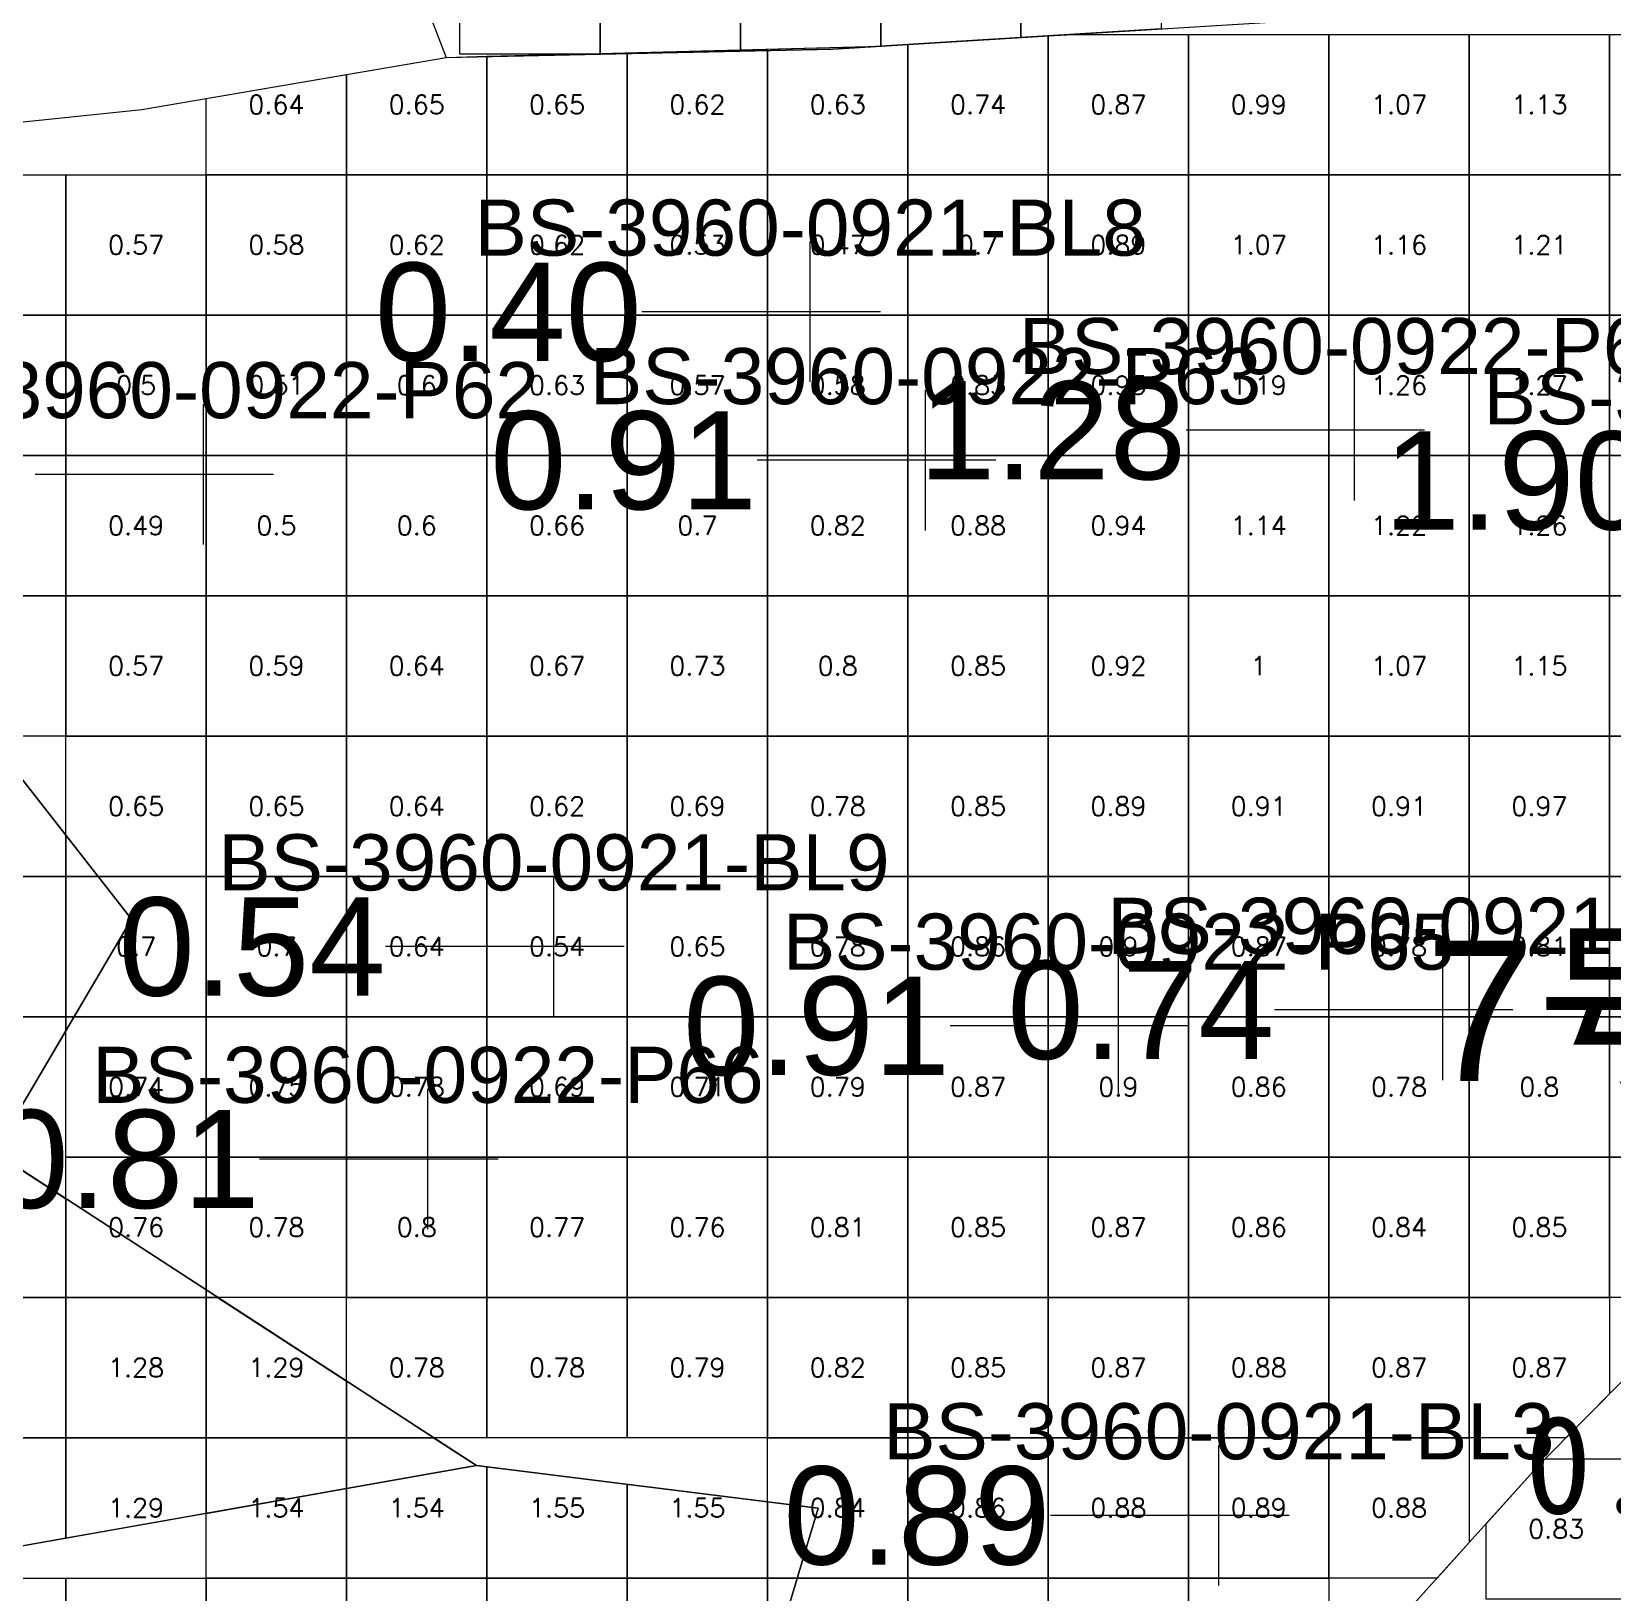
# Model space of a CAD drawing. Header units: inches. Extents: x 469941 to 470089, y 4349675 to 4349818.
# Drawn here: x 469961.48 to 469972.74, y 4349698.55 to 4349709.67 of the extents above; entities that cross this region are included whole.
import ezdxf
from ezdxf.enums import TextEntityAlignment as Align

# ---------------------------------------------------------------- set-up
doc = ezdxf.new("R2010")
doc.units = ezdxf.units.IN
doc.header["$MEASUREMENT"] = 0
for name, color, linetype, lineweight in [('0.500-1.000', 7, 'Continuous', 0), ('1.500-3.000', 7, 'Continuous', 0), ('点', 7, 'Continuous', 0), ('爆区方格网', 7, 'Continuous', 0), ('线条', 7, 'Continuous', 0), ('钻孔', 7, 'Continuous', 0)]:
    doc.layers.add(name, color=color, linetype=linetype, lineweight=lineweight)
doc.styles.add('3dmine_textStyle_1', font='txt.shx', dxfattribs={"height": 1, "bigfont": 'gbcbig.shx'})
doc.styles.add('3dmine_textStyle_2', font='arial.ttf', dxfattribs={"height": 1})
doc.styles.add('3dmine_textStyle_3', font='宋体.ttf', dxfattribs={"height": 1})

msp = doc.modelspace()

# ---------------------------------------------------------------- hatches: boundary and pattern name
at = {"layer": '钻孔', "linetype": 'Continuous', "lineweight": 0, "true_color": 0x808080, "extrusion": (0, 1, 0)}
for points in [[(-469968.024, 3950.02), (-469967.024, 3950.02), (-469967.024, 3962.02), (-469968.024, 3962.02)], [(-469963.7, 3950.249), (-469962.7, 3950.249), (-469962.7, 3961.249), (-469963.7, 3961.249)]]:
    msp.add_hatch(color=8, dxfattribs=at).paths.add_polyline_path(points, flags=0)
at = {"layer": '钻孔', "linetype": 'Continuous', "lineweight": 0, "true_color": 0x0000ff, "extrusion": (0, 1, 0)}
msp.add_hatch(color=5, dxfattribs=at).paths.add_polyline_path([(-469971.902, 3950.037), (-469970.902, 3950.037), (-469970.902, 3961.037), (-469971.902, 3961.037)], flags=0)
at = {"layer": '钻孔', "linetype": 'Continuous', "lineweight": 0, "true_color": 0x00ffff, "extrusion": (0, 1, 0)}
for points in [[(-469968.846, 3949.958), (-469967.846, 3949.958), (-469967.846, 3960.958), (-469968.846, 3960.958)], [(-469966.198, 3949.677), (-469965.198, 3949.677), (-469965.198, 3961.677), (-469966.198, 3961.677)], [(-469972.532, 3949.905), (-469971.532, 3949.905), (-469971.532, 3961.905), (-469972.532, 3961.905)], [(-469970.221, 3950.288), (-469969.221, 3950.288), (-469969.221, 3961.288), (-469970.221, 3961.288)], [(-469965.3, 3950.209), (-469964.3, 3950.209), (-469964.3, 3961.209), (-469965.3, 3961.209)], [(-469970.936, 3949.509), (-469969.936, 3949.509), (-469969.936, 3961.509), (-469970.936, 3961.509)]]:
    msp.add_hatch(color=4, dxfattribs=at).paths.add_polyline_path(points, flags=0)

# ---------------------------------------------------------------- linework, layer by layer
at = {"color": 4, "linetype": 'Continuous', "lineweight": 0, "true_color": 0x00ffff, "elevation": 3955.312}
for points in [[(469973.844, 4349726.926), (469969.471, 4349726.729), (469966.907, 4349726.55), (469962.525, 4349717.705), (469963.42, 4349712.104), (469964.429, 4349709.49), (469967.182, 4349709.548), (469972.847, 4349709.899)], [(469974.727, 4349701.987), (469972.222, 4349699.464), (469968.809, 4349695.681), (469964.839, 4349691.084), (469962.577, 4349688.382), (469963.268, 4349691.175), (469962.631, 4349694.214), (469963.908, 4349695.729), (469966.369, 4349696.77), (469967.08, 4349699.153), (469964.645, 4349699.455), (469961.209, 4349701.689), (469962.187, 4349703.349), (469959.771, 4349706.436), (469957.664, 4349708.641), (469962.262, 4349709.12), (469964.429, 4349709.49), (469967.526, 4349709.569), (469972.847, 4349709.899)]]:
    msp.add_lwpolyline(points, dxfattribs=at)
at = {"color": 5, "linetype": 'Continuous', "lineweight": 0, "true_color": 0x0000ff, "elevation": 3955.312}
msp.add_lwpolyline([(469956.509, 4349687.517), (469951.539, 4349687.55), (469950.221, 4349688.994), (469948.836, 4349690.144), (469947.907, 4349691.463), (469948.098, 4349693.722), (469950.911, 4349700.265), (469954.86, 4349706.218), (469957.664, 4349708.641), (469959.771, 4349706.436), (469962.187, 4349703.349), (469961.209, 4349701.689), (469964.645, 4349699.455), (469959.921, 4349698.62), (469957.479, 4349696.087), (469959.031, 4349690.31), (469962.578, 4349688.383), (469956.509, 4349687.517)], dxfattribs=at)
at = {"layer": '0.500-1.000', "color": 4, "linetype": 'Continuous', "lineweight": 0, "true_color": 0x00ffff}
msp.add_lwpolyline([(469975.369, 4349696.124), (469970.194, 4349695.659), (469969.502, 4349695.67), (469968.809, 4349695.681), (469972.222, 4349699.464), (469974.727, 4349701.987)], dxfattribs=at)
at = {"layer": '1.500-3.000', "color": 1, "linetype": 'Continuous', "lineweight": 0, "true_color": 0xff0000}
msp.add_lwpolyline([(469967.08, 4349699.153), (469966.369, 4349696.77), (469963.908, 4349695.729), (469962.909, 4349694.544), (469962.631, 4349694.214), (469962.677, 4349693.993), (469963.268, 4349691.175), (469962.577, 4349688.383), (469959.031, 4349690.31), (469958.486, 4349692.339), (469957.479, 4349696.087), (469959.921, 4349698.62), (469962.119, 4349699.009), (469964.645, 4349699.455), (469967.08, 4349699.153)], dxfattribs=at)
at = {"layer": '点', "color": 138, "linetype": 'Continuous', "lineweight": 0, "true_color": 0x004c4c}
for points, elevation in [([(469967.024, 4349707.177), (469967.024, 4349708.177)], 3962.02), ([(469967.524, 4349707.677), (469966.524, 4349707.677)], 3962.02), ([(469970.902, 4349706.333), (469970.902, 4349707.333)], 3961.037), ([(469967.846, 4349706.119), (469967.846, 4349707.119)], 3960.958), ([(469962.7, 4349706.019), (469962.7, 4349707.019)], 3961.249), ([(469971.402, 4349706.833), (469970.402, 4349706.833)], 3961.037), ([(469968.346, 4349706.619), (469967.346, 4349706.619)], 3960.958), ([(469963.2, 4349706.519), (469962.2, 4349706.519)], 3961.249), ([(469965.198, 4349702.654), (469965.198, 4349703.654)], 3961.677), ([(469965.698, 4349703.154), (469964.698, 4349703.154)], 3961.677), ([(469971.532, 4349702.202), (469971.532, 4349703.202)], 3961.905), ([(469969.221, 4349702.089), (469969.221, 4349703.089)], 3961.288), ([(469972.032, 4349702.702), (469971.032, 4349702.702)], 3961.905), ([(469969.721, 4349702.589), (469968.721, 4349702.589)], 3961.288), ([(469964.3, 4349701.14), (469964.3, 4349702.14)], 3961.209), ([(469964.8, 4349701.64), (469963.8, 4349701.64)], 3961.209), ([(469969.936, 4349698.6), (469969.936, 4349699.6)], 3961.509), ([(469970.436, 4349699.1), (469969.436, 4349699.1)], 3961.509)]:
    msp.add_lwpolyline(points, dxfattribs=dict(at, elevation=elevation))
at = {"layer": '爆区方格网', "color": 4, "linetype": 'Continuous', "lineweight": 0, "true_color": 0x00ffff}
for points, elevation in [([(469965.526, 4349709.513), (469965.457, 4349709.512), (469964.526, 4349709.512), (469964.526, 4349710.512), (469965.526, 4349710.512), (469965.526, 4349709.513)], 3960.82), ([(469966.526, 4349709.534), (469965.526, 4349709.513), (469965.526, 4349710.512), (469966.526, 4349710.512), (469966.526, 4349709.534)], 3960.82), ([(469967.526, 4349709.569), (469967.182, 4349709.548), (469966.526, 4349709.534), (469966.526, 4349710.512), (469967.526, 4349710.512), (469967.526, 4349709.569)], 3960.82), ([(469968.526, 4349709.631), (469967.526, 4349709.569), (469967.526, 4349710.512), (469968.526, 4349710.512), (469968.526, 4349709.631)], 3960.82), ([(469969.526, 4349709.693), (469968.526, 4349709.631), (469968.526, 4349710.512), (469969.526, 4349710.512), (469969.526, 4349709.693)], 3960.82), ([(469968.72, 4349708.654), (469967.72, 4349708.654), (469967.72, 4349709.581), (469968.72, 4349709.643), (469968.72, 4349708.654)], 3961.209), ([(469969.72, 4349708.654), (469968.72, 4349708.654), (469968.72, 4349709.643), (469968.898, 4349709.654), (469969.72, 4349709.654), (469969.72, 4349708.654)], 3961.209), ([(469970.72, 4349708.654), (469969.72, 4349708.654), (469969.72, 4349709.654), (469970.72, 4349709.654), (469970.72, 4349708.654)], 3961.209), ([(469971.72, 4349708.654), (469970.72, 4349708.654), (469970.72, 4349709.654), (469971.72, 4349709.654), (469971.72, 4349708.654)], 3961.209), ([(469972.72, 4349708.654), (469971.72, 4349708.654), (469971.72, 4349709.654), (469972.72, 4349709.654), (469972.72, 4349708.654)], 3961.209), ([(469973.72, 4349708.654), (469972.72, 4349708.654), (469972.72, 4349709.654), (469973.72, 4349709.654), (469973.72, 4349708.654)], 3961.209), ([(469965.72, 4349708.654), (469964.72, 4349708.654), (469964.72, 4349709.498), (469965.72, 4349709.523), (469965.72, 4349708.654)], 3961.209), ([(469966.72, 4349708.654), (469965.72, 4349708.654), (469965.72, 4349709.523), (469966.72, 4349709.549), (469966.72, 4349708.654)], 3961.209), ([(469967.72, 4349708.654), (469966.72, 4349708.654), (469966.72, 4349709.549), (469967.526, 4349709.569), (469967.72, 4349709.581), (469967.72, 4349708.654)], 3961.209), ([(469964.72, 4349708.654), (469963.72, 4349708.654), (469963.72, 4349709.369), (469964.429, 4349709.49), (469964.72, 4349709.498), (469964.72, 4349708.654)], 3961.209), ([(469963.72, 4349708.654), (469962.72, 4349708.654), (469962.72, 4349709.198), (469963.72, 4349709.369), (469963.72, 4349708.654)], 3961.209), ([(469961.72, 4349707.654), (469960.72, 4349707.654), (469960.72, 4349708.654), (469961.72, 4349708.654), (469961.72, 4349707.654)], 3961.209), ([(469962.72, 4349707.654), (469961.72, 4349707.654), (469961.72, 4349708.654), (469962.72, 4349708.654), (469962.72, 4349707.654)], 3961.209), ([(469963.72, 4349707.654), (469962.72, 4349707.654), (469962.72, 4349708.654), (469963.72, 4349708.654), (469963.72, 4349707.654)], 3961.209), ([(469964.72, 4349707.654), (469963.72, 4349707.654), (469963.72, 4349708.654), (469964.72, 4349708.654), (469964.72, 4349707.654)], 3961.209), ([(469965.72, 4349707.654), (469964.72, 4349707.654), (469964.72, 4349708.654), (469965.72, 4349708.654), (469965.72, 4349707.654)], 3961.209), ([(469966.72, 4349707.654), (469965.72, 4349707.654), (469965.72, 4349708.654), (469966.72, 4349708.654), (469966.72, 4349707.654)], 3961.209), ([(469967.72, 4349707.654), (469966.72, 4349707.654), (469966.72, 4349708.654), (469967.72, 4349708.654), (469967.72, 4349707.654)], 3961.209), ([(469968.72, 4349707.654), (469967.72, 4349707.654), (469967.72, 4349708.654), (469968.72, 4349708.654), (469968.72, 4349707.654)], 3961.209), ([(469969.72, 4349707.654), (469968.72, 4349707.654), (469968.72, 4349708.654), (469969.72, 4349708.654), (469969.72, 4349707.654)], 3961.209), ([(469970.72, 4349707.654), (469969.72, 4349707.654), (469969.72, 4349708.654), (469970.72, 4349708.654), (469970.72, 4349707.654)], 3961.209), ([(469971.72, 4349707.654), (469970.72, 4349707.654), (469970.72, 4349708.654), (469971.72, 4349708.654), (469971.72, 4349707.654)], 3961.209), ([(469972.72, 4349707.654), (469971.72, 4349707.654), (469971.72, 4349708.654), (469972.72, 4349708.654), (469972.72, 4349707.654)], 3961.209), ([(469973.72, 4349707.654), (469972.72, 4349707.654), (469972.72, 4349708.654), (469973.72, 4349708.654), (469973.72, 4349707.654)], 3961.209), ([(469961.72, 4349706.654), (469960.72, 4349706.654), (469960.72, 4349707.654), (469961.72, 4349707.654), (469961.72, 4349706.654)], 3961.209), ([(469962.72, 4349706.654), (469961.72, 4349706.654), (469961.72, 4349707.654), (469962.72, 4349707.654), (469962.72, 4349706.654)], 3961.209), ([(469963.72, 4349706.654), (469962.72, 4349706.654), (469962.72, 4349707.654), (469963.72, 4349707.654), (469963.72, 4349706.654)], 3961.209), ([(469964.72, 4349706.654), (469963.72, 4349706.654), (469963.72, 4349707.654), (469964.72, 4349707.654), (469964.72, 4349706.654)], 3961.209), ([(469965.72, 4349706.654), (469964.72, 4349706.654), (469964.72, 4349707.654), (469965.72, 4349707.654), (469965.72, 4349706.654)], 3961.209), ([(469966.72, 4349706.654), (469965.72, 4349706.654), (469965.72, 4349707.654), (469966.72, 4349707.654), (469966.72, 4349706.654)], 3961.209), ([(469967.72, 4349706.654), (469966.72, 4349706.654), (469966.72, 4349707.654), (469967.72, 4349707.654), (469967.72, 4349706.654)], 3961.209), ([(469968.72, 4349706.654), (469967.72, 4349706.654), (469967.72, 4349707.654), (469968.72, 4349707.654), (469968.72, 4349706.654)], 3961.209), ([(469969.72, 4349706.654), (469968.72, 4349706.654), (469968.72, 4349707.654), (469969.72, 4349707.654), (469969.72, 4349706.654)], 3961.209), ([(469970.72, 4349706.654), (469969.72, 4349706.654), (469969.72, 4349707.654), (469970.72, 4349707.654), (469970.72, 4349706.654)], 3961.209), ([(469971.72, 4349706.654), (469970.72, 4349706.654), (469970.72, 4349707.654), (469971.72, 4349707.654), (469971.72, 4349706.654)], 3961.209), ([(469972.72, 4349706.654), (469971.72, 4349706.654), (469971.72, 4349707.654), (469972.72, 4349707.654), (469972.72, 4349706.654)], 3961.209), ([(469973.72, 4349706.654), (469972.72, 4349706.654), (469972.72, 4349707.654), (469973.72, 4349707.654), (469973.72, 4349706.654)], 3961.209), ([(469961.72, 4349705.654), (469960.72, 4349705.654), (469960.72, 4349706.654), (469961.72, 4349706.654), (469961.72, 4349705.654)], 3961.209), ([(469963.72, 4349705.654), (469962.72, 4349705.654), (469962.72, 4349706.654), (469963.72, 4349706.654), (469963.72, 4349705.654)], 3961.209), ([(469964.72, 4349705.654), (469963.72, 4349705.654), (469963.72, 4349706.654), (469964.72, 4349706.654), (469964.72, 4349705.654)], 3961.209), ([(469965.72, 4349705.654), (469964.72, 4349705.654), (469964.72, 4349706.654), (469965.72, 4349706.654), (469965.72, 4349705.654)], 3961.209), ([(469966.72, 4349705.654), (469965.72, 4349705.654), (469965.72, 4349706.654), (469966.72, 4349706.654), (469966.72, 4349705.654)], 3961.209), ([(469967.72, 4349705.654), (469966.72, 4349705.654), (469966.72, 4349706.654), (469967.72, 4349706.654), (469967.72, 4349705.654)], 3961.209), ([(469968.72, 4349705.654), (469967.72, 4349705.654), (469967.72, 4349706.654), (469968.72, 4349706.654), (469968.72, 4349705.654)], 3961.209), ([(469969.72, 4349705.654), (469968.72, 4349705.654), (469968.72, 4349706.654), (469969.72, 4349706.654), (469969.72, 4349705.654)], 3961.209), ([(469970.72, 4349705.654), (469969.72, 4349705.654), (469969.72, 4349706.654), (469970.72, 4349706.654), (469970.72, 4349705.654)], 3961.209), ([(469971.72, 4349705.654), (469970.72, 4349705.654), (469970.72, 4349706.654), (469971.72, 4349706.654), (469971.72, 4349705.654)], 3961.209), ([(469972.72, 4349705.654), (469971.72, 4349705.654), (469971.72, 4349706.654), (469972.72, 4349706.654), (469972.72, 4349705.654)], 3961.209), ([(469973.72, 4349705.654), (469972.72, 4349705.654), (469972.72, 4349706.654), (469973.72, 4349706.654), (469973.72, 4349705.654)], 3961.209), ([(469961.72, 4349704.654), (469960.72, 4349704.654), (469960.72, 4349705.654), (469961.72, 4349705.654), (469961.72, 4349704.654)], 3961.209), ([(469962.72, 4349704.654), (469961.72, 4349704.654), (469961.72, 4349705.654), (469962.72, 4349705.654), (469962.72, 4349704.654)], 3961.209), ([(469963.72, 4349704.654), (469962.72, 4349704.654), (469962.72, 4349705.654), (469963.72, 4349705.654), (469963.72, 4349704.654)], 3961.209), ([(469964.72, 4349704.654), (469963.72, 4349704.654), (469963.72, 4349705.654), (469964.72, 4349705.654), (469964.72, 4349704.654)], 3961.209), ([(469965.72, 4349704.654), (469964.72, 4349704.654), (469964.72, 4349705.654), (469965.72, 4349705.654), (469965.72, 4349704.654)], 3961.209), ([(469966.72, 4349704.654), (469965.72, 4349704.654), (469965.72, 4349705.654), (469966.72, 4349705.654), (469966.72, 4349704.654)], 3961.209), ([(469967.72, 4349704.654), (469966.72, 4349704.654), (469966.72, 4349705.654), (469967.72, 4349705.654), (469967.72, 4349704.654)], 3961.209), ([(469968.72, 4349704.654), (469967.72, 4349704.654), (469967.72, 4349705.654), (469968.72, 4349705.654), (469968.72, 4349704.654)], 3961.209), ([(469969.72, 4349704.654), (469968.72, 4349704.654), (469968.72, 4349705.654), (469969.72, 4349705.654), (469969.72, 4349704.654)], 3961.209), ([(469970.72, 4349704.654), (469969.72, 4349704.654), (469969.72, 4349705.654), (469970.72, 4349705.654), (469970.72, 4349704.654)], 3961.209), ([(469971.72, 4349704.654), (469970.72, 4349704.654), (469970.72, 4349705.654), (469971.72, 4349705.654), (469971.72, 4349704.654)], 3961.209), ([(469972.72, 4349704.654), (469971.72, 4349704.654), (469971.72, 4349705.654), (469972.72, 4349705.654), (469972.72, 4349704.654)], 3961.209), ([(469973.72, 4349704.654), (469972.72, 4349704.654), (469972.72, 4349705.654), (469973.72, 4349705.654), (469973.72, 4349704.654)], 3961.209), ([(469962.72, 4349703.654), (469961.72, 4349703.654), (469961.72, 4349704.654), (469962.72, 4349704.654), (469962.72, 4349703.654)], 3961.209), ([(469963.72, 4349703.654), (469962.72, 4349703.654), (469962.72, 4349704.654), (469963.72, 4349704.654), (469963.72, 4349703.654)], 3961.209), ([(469964.72, 4349703.654), (469963.72, 4349703.654), (469963.72, 4349704.654), (469964.72, 4349704.654), (469964.72, 4349703.654)], 3961.209), ([(469965.72, 4349703.654), (469964.72, 4349703.654), (469964.72, 4349704.654), (469965.72, 4349704.654), (469965.72, 4349703.654)], 3961.209), ([(469966.72, 4349703.654), (469965.72, 4349703.654), (469965.72, 4349704.654), (469966.72, 4349704.654), (469966.72, 4349703.654)], 3961.209), ([(469967.72, 4349703.654), (469966.72, 4349703.654), (469966.72, 4349704.654), (469967.72, 4349704.654), (469967.72, 4349703.654)], 3961.209), ([(469968.72, 4349703.654), (469967.72, 4349703.654), (469967.72, 4349704.654), (469968.72, 4349704.654), (469968.72, 4349703.654)], 3961.209), ([(469969.72, 4349703.654), (469968.72, 4349703.654), (469968.72, 4349704.654), (469969.72, 4349704.654), (469969.72, 4349703.654)], 3961.209), ([(469970.72, 4349703.654), (469969.72, 4349703.654), (469969.72, 4349704.654), (469970.72, 4349704.654), (469970.72, 4349703.654)], 3961.209), ([(469971.72, 4349703.654), (469970.72, 4349703.654), (469970.72, 4349704.654), (469971.72, 4349704.654), (469971.72, 4349703.654)], 3961.209), ([(469972.72, 4349703.654), (469971.72, 4349703.654), (469971.72, 4349704.654), (469972.72, 4349704.654), (469972.72, 4349703.654)], 3961.209), ([(469973.72, 4349703.654), (469972.72, 4349703.654), (469972.72, 4349704.654), (469973.72, 4349704.654), (469973.72, 4349703.654)], 3961.209), ([(469962.72, 4349702.654), (469961.72, 4349702.654), (469961.72, 4349703.654), (469962.72, 4349703.654), (469962.72, 4349702.654)], 3961.209), ([(469963.72, 4349702.654), (469962.72, 4349702.654), (469962.72, 4349703.654), (469963.72, 4349703.654), (469963.72, 4349702.654)], 3961.209), ([(469964.72, 4349702.654), (469963.72, 4349702.654), (469963.72, 4349703.654), (469964.72, 4349703.654), (469964.72, 4349702.654)], 3961.209), ([(469965.72, 4349702.654), (469964.72, 4349702.654), (469964.72, 4349703.654), (469965.72, 4349703.654), (469965.72, 4349702.654)], 3961.209), ([(469966.72, 4349702.654), (469965.72, 4349702.654), (469965.72, 4349703.654), (469966.72, 4349703.654), (469966.72, 4349702.654)], 3961.209), ([(469967.72, 4349702.654), (469966.72, 4349702.654), (469966.72, 4349703.654), (469967.72, 4349703.654), (469967.72, 4349702.654)], 3961.209), ([(469968.72, 4349702.654), (469967.72, 4349702.654), (469967.72, 4349703.654), (469968.72, 4349703.654), (469968.72, 4349702.654)], 3961.209), ([(469969.72, 4349702.654), (469968.72, 4349702.654), (469968.72, 4349703.654), (469969.72, 4349703.654), (469969.72, 4349702.654)], 3961.209), ([(469970.72, 4349702.654), (469969.72, 4349702.654), (469969.72, 4349703.654), (469970.72, 4349703.654), (469970.72, 4349702.654)], 3961.209), ([(469971.72, 4349702.654), (469970.72, 4349702.654), (469970.72, 4349703.654), (469971.72, 4349703.654), (469971.72, 4349702.654)], 3961.209), ([(469972.72, 4349702.654), (469971.72, 4349702.654), (469971.72, 4349703.654), (469972.72, 4349703.654), (469972.72, 4349702.654)], 3961.209), ([(469973.72, 4349702.654), (469972.72, 4349702.654), (469972.72, 4349703.654), (469973.72, 4349703.654), (469973.72, 4349702.654)], 3961.209), ([(469962.72, 4349701.654), (469961.72, 4349701.654), (469961.72, 4349702.654), (469962.72, 4349702.654), (469962.72, 4349701.654)], 3961.209), ([(469963.72, 4349701.654), (469962.72, 4349701.654), (469962.72, 4349702.654), (469963.72, 4349702.654), (469963.72, 4349701.654)], 3961.209), ([(469964.72, 4349701.654), (469963.72, 4349701.654), (469963.72, 4349702.654), (469964.72, 4349702.654), (469964.72, 4349701.654)], 3961.209), ([(469965.72, 4349701.654), (469964.72, 4349701.654), (469964.72, 4349702.654), (469965.72, 4349702.654), (469965.72, 4349701.654)], 3961.209), ([(469966.72, 4349701.654), (469965.72, 4349701.654), (469965.72, 4349702.654), (469966.72, 4349702.654), (469966.72, 4349701.654)], 3961.209), ([(469967.72, 4349701.654), (469966.72, 4349701.654), (469966.72, 4349702.654), (469967.72, 4349702.654), (469967.72, 4349701.654)], 3961.209), ([(469968.72, 4349701.654), (469967.72, 4349701.654), (469967.72, 4349702.654), (469968.72, 4349702.654), (469968.72, 4349701.654)], 3961.209), ([(469969.72, 4349701.654), (469968.72, 4349701.654), (469968.72, 4349702.654), (469969.72, 4349702.654), (469969.72, 4349701.654)], 3961.209), ([(469970.72, 4349701.654), (469969.72, 4349701.654), (469969.72, 4349702.654), (469970.72, 4349702.654), (469970.72, 4349701.654)], 3961.209), ([(469971.72, 4349701.654), (469970.72, 4349701.654), (469970.72, 4349702.654), (469971.72, 4349702.654), (469971.72, 4349701.654)], 3961.209), ([(469972.72, 4349701.654), (469971.72, 4349701.654), (469971.72, 4349702.654), (469972.72, 4349702.654), (469972.72, 4349701.654)], 3961.209), ([(469973.72, 4349701.654), (469972.72, 4349701.654), (469972.72, 4349702.654), (469973.72, 4349702.654), (469973.72, 4349701.654)], 3961.209), ([(469962.72, 4349700.654), (469961.72, 4349700.654), (469961.72, 4349701.654), (469962.72, 4349701.654), (469962.72, 4349700.654)], 3961.209), ([(469963.72, 4349700.654), (469962.72, 4349700.654), (469962.72, 4349701.654), (469963.72, 4349701.654), (469963.72, 4349700.654)], 3961.209), ([(469964.72, 4349700.654), (469963.72, 4349700.654), (469963.72, 4349701.654), (469964.72, 4349701.654), (469964.72, 4349700.654)], 3961.209), ([(469965.72, 4349700.654), (469964.72, 4349700.654), (469964.72, 4349701.654), (469965.72, 4349701.654), (469965.72, 4349700.654)], 3961.209), ([(469966.72, 4349700.654), (469965.72, 4349700.654), (469965.72, 4349701.654), (469966.72, 4349701.654), (469966.72, 4349700.654)], 3961.209), ([(469967.72, 4349700.654), (469966.72, 4349700.654), (469966.72, 4349701.654), (469967.72, 4349701.654), (469967.72, 4349700.654)], 3961.209), ([(469968.72, 4349700.654), (469967.72, 4349700.654), (469967.72, 4349701.654), (469968.72, 4349701.654), (469968.72, 4349700.654)], 3961.209), ([(469969.72, 4349700.654), (469968.72, 4349700.654), (469968.72, 4349701.654), (469969.72, 4349701.654), (469969.72, 4349700.654)], 3961.209), ([(469970.72, 4349700.654), (469969.72, 4349700.654), (469969.72, 4349701.654), (469970.72, 4349701.654), (469970.72, 4349700.654)], 3961.209), ([(469971.72, 4349700.654), (469970.72, 4349700.654), (469970.72, 4349701.654), (469971.72, 4349701.654), (469971.72, 4349700.654)], 3961.209), ([(469972.72, 4349700.654), (469971.72, 4349700.654), (469971.72, 4349701.654), (469972.72, 4349701.654), (469972.72, 4349700.654)], 3961.209), ([(469973.72, 4349700.973), (469973.404, 4349700.654), (469972.72, 4349700.654), (469972.72, 4349701.654), (469973.72, 4349701.654), (469973.72, 4349700.973)], 3961.209), ([(469964.72, 4349699.654), (469963.72, 4349699.654), (469963.72, 4349700.654), (469964.72, 4349700.654), (469964.72, 4349699.654)], 3961.209), ([(469965.72, 4349699.654), (469964.72, 4349699.654), (469964.72, 4349700.654), (469965.72, 4349700.654), (469965.72, 4349699.654)], 3961.209), ([(469966.72, 4349699.654), (469965.72, 4349699.654), (469965.72, 4349700.654), (469966.72, 4349700.654), (469966.72, 4349699.654)], 3961.209), ([(469967.72, 4349699.654), (469966.72, 4349699.654), (469966.72, 4349700.654), (469967.72, 4349700.654), (469967.72, 4349699.654)], 3961.209), ([(469968.72, 4349699.654), (469967.72, 4349699.654), (469967.72, 4349700.654), (469968.72, 4349700.654), (469968.72, 4349699.654)], 3961.209), ([(469969.72, 4349699.654), (469968.72, 4349699.654), (469968.72, 4349700.654), (469969.72, 4349700.654), (469969.72, 4349699.654)], 3961.209), ([(469970.72, 4349699.654), (469969.72, 4349699.654), (469969.72, 4349700.654), (469970.72, 4349700.654), (469970.72, 4349699.654)], 3961.209), ([(469971.72, 4349699.654), (469970.72, 4349699.654), (469970.72, 4349700.654), (469971.72, 4349700.654), (469971.72, 4349699.654)], 3961.209), ([(469972.72, 4349699.966), (469972.411, 4349699.654), (469971.72, 4349699.654), (469971.72, 4349700.654), (469972.72, 4349700.654), (469972.72, 4349699.966)], 3961.209), ([(469967.72, 4349698.654), (469966.72, 4349698.654), (469966.72, 4349699.654), (469967.72, 4349699.654), (469967.72, 4349698.654)], 3961.209), ([(469968.72, 4349698.654), (469967.72, 4349698.654), (469967.72, 4349699.654), (469968.72, 4349699.654), (469968.72, 4349698.654)], 3961.209), ([(469969.72, 4349698.654), (469968.72, 4349698.654), (469968.72, 4349699.654), (469969.72, 4349699.654), (469969.72, 4349698.654)], 3961.209), ([(469970.72, 4349698.654), (469969.72, 4349698.654), (469969.72, 4349699.654), (469970.72, 4349699.654), (469970.72, 4349698.654)], 3961.209), ([(469971.72, 4349698.908), (469971.492, 4349698.654), (469970.72, 4349698.654), (469970.72, 4349699.654), (469971.72, 4349699.654), (469971.72, 4349698.908)], 3961.209), ([(469972.84, 4349698.504), (469971.84, 4349698.504), (469971.84, 4349699.04), (469972.222, 4349699.464), (469972.262, 4349699.504), (469972.84, 4349699.504), (469972.84, 4349698.504)], 3961.31), ([(469967.72, 4349697.654), (469966.72, 4349697.654), (469966.72, 4349698.654), (469967.72, 4349698.654), (469967.72, 4349697.654)], 3961.209), ([(469968.72, 4349697.654), (469967.72, 4349697.654), (469967.72, 4349698.654), (469968.72, 4349698.654), (469968.72, 4349697.654)], 3961.209), ([(469969.72, 4349697.654), (469968.72, 4349697.654), (469968.72, 4349698.654), (469969.72, 4349698.654), (469969.72, 4349697.654)], 3961.209), ([(469970.72, 4349697.799), (469970.59, 4349697.654), (469969.72, 4349697.654), (469969.72, 4349698.654), (469970.72, 4349698.654), (469970.72, 4349697.799)], 3961.209)]:
    msp.add_lwpolyline(points, dxfattribs=dict(at, elevation=elevation))
at = {"layer": '爆区方格网', "color": 8, "linetype": 'Continuous', "lineweight": 0, "true_color": 0x808080, "elevation": 3961.209}
msp.add_lwpolyline([(469962.72, 4349705.654), (469961.72, 4349705.654), (469961.72, 4349706.654), (469962.72, 4349706.654), (469962.72, 4349705.654)], dxfattribs=at)
at = {"layer": '爆区方格网', "color": 5, "linetype": 'Continuous', "lineweight": 0, "true_color": 0x0000ff, "elevation": 3961.383}
for points in [[(469961.72, 4349703.945), (469961.72, 4349703.654), (469960.72, 4349703.654), (469960.72, 4349704.654), (469961.165, 4349704.654), (469961.72, 4349703.945)], [(469961.72, 4349702.654), (469960.72, 4349702.654), (469960.72, 4349703.654), (469961.72, 4349703.654), (469961.72, 4349702.654)], [(469961.72, 4349702.557), (469961.209, 4349701.689), (469961.263, 4349701.654), (469960.72, 4349701.654), (469960.72, 4349702.654), (469961.72, 4349702.654), (469961.72, 4349702.557)], [(469961.72, 4349701.357), (469961.72, 4349700.654), (469960.72, 4349700.654), (469960.72, 4349701.654), (469961.263, 4349701.654), (469961.72, 4349701.357)], [(469961.72, 4349699.654), (469960.72, 4349699.654), (469960.72, 4349700.654), (469961.72, 4349700.654), (469961.72, 4349699.654)], [(469962.72, 4349699.654), (469961.72, 4349699.654), (469961.72, 4349700.654), (469962.72, 4349700.654), (469962.72, 4349699.654)], [(469963.72, 4349700.057), (469963.72, 4349699.654), (469962.72, 4349699.654), (469962.72, 4349700.654), (469962.801, 4349700.654), (469963.72, 4349700.057)], [(469961.72, 4349698.938), (469960.72, 4349698.761), (469960.72, 4349699.654), (469961.72, 4349699.654), (469961.72, 4349698.938)], [(469962.72, 4349699.115), (469961.72, 4349698.938), (469961.72, 4349699.654), (469962.72, 4349699.654), (469962.72, 4349699.115)]]:
    msp.add_lwpolyline(points, dxfattribs=at)
at = {"layer": '爆区方格网', "color": 1, "linetype": 'Continuous', "lineweight": 0, "true_color": 0xff0000, "elevation": 3961.013}
for points in [[(469963.72, 4349699.292), (469962.72, 4349699.115), (469962.72, 4349699.654), (469963.72, 4349699.654), (469963.72, 4349699.292)], [(469964.645, 4349699.455), (469964.72, 4349699.446), (469964.72, 4349698.654), (469963.72, 4349698.654), (469963.72, 4349699.292), (469964.645, 4349699.455), (469963.72, 4349699.292), (469963.72, 4349699.654), (469964.339, 4349699.654), (469964.645, 4349699.455)], [(469965.72, 4349699.322), (469965.72, 4349698.654), (469964.72, 4349698.654), (469964.72, 4349699.446), (469965.72, 4349699.322)], [(469963.72, 4349698.654), (469962.72, 4349698.654), (469962.72, 4349699.115), (469963.72, 4349699.292), (469963.72, 4349698.654)], [(469966.72, 4349699.198), (469966.72, 4349698.654), (469965.72, 4349698.654), (469965.72, 4349699.322), (469966.72, 4349699.198)], [(469961.72, 4349697.654), (469960.72, 4349697.654), (469960.72, 4349698.654), (469961.72, 4349698.654), (469961.72, 4349697.654)], [(469962.72, 4349697.654), (469961.72, 4349697.654), (469961.72, 4349698.654), (469962.72, 4349698.654), (469962.72, 4349697.654)], [(469963.72, 4349697.654), (469962.72, 4349697.654), (469962.72, 4349698.654), (469963.72, 4349698.654), (469963.72, 4349697.654)], [(469964.72, 4349697.654), (469963.72, 4349697.654), (469963.72, 4349698.654), (469964.72, 4349698.654), (469964.72, 4349697.654)], [(469965.72, 4349697.654), (469964.72, 4349697.654), (469964.72, 4349698.654), (469965.72, 4349698.654), (469965.72, 4349697.654)], [(469966.72, 4349697.946), (469966.633, 4349697.654), (469965.72, 4349697.654), (469965.72, 4349698.654), (469966.72, 4349698.654), (469966.72, 4349697.946)]]:
    msp.add_lwpolyline(points, dxfattribs=at)
at = {"layer": '线条', "color": 138, "linetype": 'Continuous', "lineweight": 0, "true_color": 0x004c4c}
for points, elevation in [([(469967.024, 4349707.677), (469967.024, 4349707.677), (469967.024, 4349707.677)], 3962.02), ([(469970.902, 4349706.833), (469970.902, 4349706.833), (469970.902, 4349706.833)], 3961.037), ([(469967.846, 4349706.619), (469967.846, 4349706.619), (469967.846, 4349706.619)], 3960.958), ([(469962.7, 4349706.519), (469962.7, 4349706.519), (469962.7, 4349706.519)], 3961.249), ([(469965.198, 4349703.154), (469965.198, 4349703.154), (469965.198, 4349703.154)], 3961.677), ([(469971.532, 4349702.702), (469971.532, 4349702.702), (469971.532, 4349702.702)], 3961.905), ([(469969.221, 4349702.589), (469969.221, 4349702.589), (469969.221, 4349702.589)], 3961.288), ([(469964.3, 4349701.64), (469964.3, 4349701.64), (469964.3, 4349701.64)], 3961.209), ([(469969.936, 4349699.1), (469969.936, 4349699.1), (469969.936, 4349699.1)], 3961.509)]:
    msp.add_lwpolyline(points, dxfattribs=dict(at, elevation=elevation))
at = {"layer": '钻孔', "color": 8, "linetype": 'Continuous', "lineweight": 0, "true_color": 0x808080}
for points, elevation in [([(469967.024, 4349707.677), (469965.824, 4349707.677)], 3962.02), ([(469967.024, 4349707.677), (469965.824, 4349707.677)], 3950.02), ([(469962.7, 4349706.519), (469961.5, 4349706.519)], 3961.249), ([(469962.7, 4349706.519), (469961.5, 4349706.519)], 3950.249)]:
    msp.add_lwpolyline(points, dxfattribs=dict(at, elevation=elevation))
at = {"layer": '钻孔', "color": 5, "linetype": 'Continuous', "lineweight": 0, "true_color": 0x0000ff}
for elevation in [3961.037, 3950.037]:
    msp.add_lwpolyline([(469970.902, 4349706.833), (469969.702, 4349706.833)], dxfattribs=dict(at, elevation=elevation))
at = {"layer": '钻孔', "color": 4, "linetype": 'Continuous', "lineweight": 0, "true_color": 0x00ffff}
for points, elevation in [([(469967.846, 4349706.619), (469966.646, 4349706.619)], 3960.958), ([(469967.846, 4349706.619), (469966.646, 4349706.619)], 3949.958), ([(469965.198, 4349703.154), (469963.998, 4349703.154)], 3961.677), ([(469965.198, 4349703.154), (469963.998, 4349703.154)], 3949.677), ([(469971.532, 4349702.702), (469970.332, 4349702.702)], 3961.905), ([(469971.532, 4349702.702), (469970.332, 4349702.702)], 3949.905), ([(469969.221, 4349702.589), (469968.021, 4349702.589)], 3961.288), ([(469969.221, 4349702.589), (469968.021, 4349702.589)], 3950.288), ([(469964.3, 4349701.64), (469963.1, 4349701.64)], 3961.209), ([(469964.3, 4349701.64), (469963.1, 4349701.64)], 3950.209), ([(469969.936, 4349699.1), (469968.736, 4349699.1)], 3961.509), ([(469969.936, 4349699.1), (469968.736, 4349699.1)], 3949.509)]:
    msp.add_lwpolyline(points, dxfattribs=dict(at, elevation=elevation))

# ---------------------------------------------------------------- texts
at = {"color": 4, "linetype": 'Continuous', "lineweight": 0, "true_color": 0x00ffff, "style": '3dmine_textStyle_1'}
for s, height, p in [('0.64', 0.1333, (469963.22, 4349709.154, 3961.209)), ('0.65', 0.1333, (469964.22, 4349709.154, 3961.209)), ('0.65', 0.1333, (469965.22, 4349709.154, 3961.209)), ('0.62', 0.1333, (469966.22, 4349709.154, 3961.209)), ('0.63', 0.1333, (469967.22, 4349709.154, 3961.209)), ('0.74', 0.1333, (469968.22, 4349709.154, 3961.209)), ('0.87', 0.1333, (469969.22, 4349709.154, 3961.209)), ('0.99', 0.1333, (469970.22, 4349709.154, 3961.209)), ('1.07', 0.1333, (469971.22, 4349709.154, 3961.209)), ('1.13', 0.1333, (469972.22, 4349709.154, 3961.209)), ('0.57', 0.1333, (469962.22, 4349708.154, 3961.209)), ('0.58', 0.1333, (469963.22, 4349708.154, 3961.209)), ('0.62', 0.1333, (469964.22, 4349708.154, 3961.209)), ('0.62', 0.1333, (469965.22, 4349708.154, 3961.209)), ('0.53', 0.1333, (469966.22, 4349708.154, 3961.209)), ('0.47', 0.1333, (469967.22, 4349708.154, 3961.209)), ('0.7', 0.1333, (469968.22, 4349708.154, 3961.209)), ('0.89', 0.1333, (469969.22, 4349708.154, 3961.209)), ('1.07', 0.1333, (469970.22, 4349708.154, 3961.209)), ('1.16', 0.1333, (469971.22, 4349708.154, 3961.209)), ('1.21', 0.1333, (469972.22, 4349708.154, 3961.209)), ('0.5', 0.1333, (469962.22, 4349707.154, 3961.209)), ('0.51', 0.1333, (469963.22, 4349707.154, 3961.209)), ('0.6', 0.1333, (469964.22, 4349707.154, 3961.209)), ('0.63', 0.1333, (469965.22, 4349707.154, 3961.209)), ('0.57', 0.1333, (469966.22, 4349707.154, 3961.209)), ('0.58', 0.1333, (469967.22, 4349707.154, 3961.209)), ('0.83', 0.1333, (469968.22, 4349707.154, 3961.209)), ('0.93', 0.1333, (469969.22, 4349707.154, 3961.209)), ('1.19', 0.1333, (469970.22, 4349707.154, 3961.209)), ('1.26', 0.1333, (469971.22, 4349707.154, 3961.209)), ('1.27', 0.1333, (469972.22, 4349707.154, 3961.209)), ('0.49', 0.1333, (469962.22, 4349706.154, 3961.209)), ('0.5', 0.1333, (469963.22, 4349706.154, 3961.209)), ('0.6', 0.1333, (469964.22, 4349706.154, 3961.209)), ('0.66', 0.1333, (469965.22, 4349706.154, 3961.209)), ('0.7', 0.1333, (469966.22, 4349706.154, 3961.209)), ('0.82', 0.1333, (469967.22, 4349706.154, 3961.209)), ('0.88', 0.1333, (469968.22, 4349706.154, 3961.209)), ('0.94', 0.1333, (469969.22, 4349706.154, 3961.209)), ('1.14', 0.1333, (469970.22, 4349706.154, 3961.209)), ('1.22', 0.1333, (469971.22, 4349706.154, 3961.209)), ('1.26', 0.1333, (469972.22, 4349706.154, 3961.209)), ('0.57', 0.1333, (469962.22, 4349705.154, 3961.209)), ('0.59', 0.1333, (469963.22, 4349705.154, 3961.209)), ('0.64', 0.1333, (469964.22, 4349705.154, 3961.209)), ('0.67', 0.1333, (469965.22, 4349705.154, 3961.209)), ('0.73', 0.1333, (469966.22, 4349705.154, 3961.209)), ('0.8', 0.1333, (469967.22, 4349705.154, 3961.209)), ('0.85', 0.1333, (469968.22, 4349705.154, 3961.209)), ('0.92', 0.1333, (469969.22, 4349705.154, 3961.209)), ('1', 0.133, (469970.22, 4349705.154, 3961.209)), ('1.07', 0.1333, (469971.22, 4349705.154, 3961.209)), ('1.15', 0.1333, (469972.22, 4349705.154, 3961.209)), ('0.65', 0.1333, (469962.22, 4349704.154, 3961.209)), ('0.65', 0.1333, (469963.22, 4349704.154, 3961.209)), ('0.64', 0.1333, (469964.22, 4349704.154, 3961.209)), ('0.62', 0.1333, (469965.22, 4349704.154, 3961.209)), ('0.69', 0.1333, (469966.22, 4349704.154, 3961.209)), ('0.78', 0.1333, (469967.22, 4349704.154, 3961.209)), ('0.85', 0.1333, (469968.22, 4349704.154, 3961.209)), ('0.89', 0.1333, (469969.22, 4349704.154, 3961.209)), ('0.91', 0.1333, (469970.22, 4349704.154, 3961.209)), ('0.91', 0.1333, (469971.22, 4349704.154, 3961.209)), ('0.97', 0.1333, (469972.22, 4349704.154, 3961.209)), ('0.7', 0.1333, (469962.22, 4349703.154, 3961.209)), ('0.7', 0.1333, (469963.22, 4349703.154, 3961.209)), ('0.64', 0.1333, (469964.22, 4349703.154, 3961.209)), ('0.54', 0.1333, (469965.22, 4349703.154, 3961.209)), ('0.65', 0.1333, (469966.22, 4349703.154, 3961.209)), ('0.78', 0.1333, (469967.22, 4349703.154, 3961.209)), ('0.86', 0.1333, (469968.22, 4349703.154, 3961.209)), ('0.9', 0.1333, (469969.22, 4349703.154, 3961.209)), ('0.87', 0.1333, (469970.22, 4349703.154, 3961.209)), ('0.78', 0.1333, (469971.22, 4349703.154, 3961.209)), ('0.81', 0.1333, (469972.22, 4349703.154, 3961.209)), ('0.74', 0.1333, (469962.22, 4349702.154, 3961.209)), ('0.75', 0.1333, (469963.22, 4349702.154, 3961.209)), ('0.78', 0.1333, (469964.22, 4349702.154, 3961.209)), ('0.69', 0.1333, (469965.22, 4349702.154, 3961.209)), ('0.71', 0.1333, (469966.22, 4349702.154, 3961.209)), ('0.79', 0.1333, (469967.22, 4349702.154, 3961.209)), ('0.87', 0.1333, (469968.22, 4349702.154, 3961.209)), ('0.9', 0.1333, (469969.22, 4349702.154, 3961.209)), ('0.86', 0.1333, (469970.22, 4349702.154, 3961.209)), ('0.78', 0.1333, (469971.22, 4349702.154, 3961.209)), ('0.8', 0.1333, (469972.22, 4349702.154, 3961.209)), ('0.76', 0.1333, (469962.22, 4349701.154, 3961.209)), ('0.78', 0.1333, (469963.22, 4349701.154, 3961.209)), ('0.8', 0.1333, (469964.22, 4349701.154, 3961.209)), ('0.77', 0.1333, (469965.22, 4349701.154, 3961.209)), ('0.76', 0.1333, (469966.22, 4349701.154, 3961.209)), ('0.81', 0.1333, (469967.22, 4349701.154, 3961.209)), ('0.85', 0.1333, (469968.22, 4349701.154, 3961.209)), ('0.87', 0.1333, (469969.22, 4349701.154, 3961.209)), ('0.86', 0.1333, (469970.22, 4349701.154, 3961.209)), ('0.84', 0.1333, (469971.22, 4349701.154, 3961.209)), ('0.85', 0.1333, (469972.22, 4349701.154, 3961.209)), ('0.78', 0.1333, (469964.22, 4349700.154, 3961.209)), ('0.78', 0.1333, (469965.22, 4349700.154, 3961.209)), ('0.79', 0.1333, (469966.22, 4349700.154, 3961.209)), ('0.82', 0.1333, (469967.22, 4349700.154, 3961.209)), ('0.85', 0.1333, (469968.22, 4349700.154, 3961.209)), ('0.87', 0.1333, (469969.22, 4349700.154, 3961.209)), ('0.88', 0.1333, (469970.22, 4349700.154, 3961.209)), ('0.87', 0.1333, (469971.22, 4349700.154, 3961.209)), ('0.87', 0.1333, (469972.22, 4349700.154, 3961.209)), ('0.84', 0.1333, (469967.22, 4349699.154, 3961.209)), ('0.86', 0.1333, (469968.22, 4349699.154, 3961.209)), ('0.88', 0.1333, (469969.22, 4349699.154, 3961.209)), ('0.89', 0.1333, (469970.22, 4349699.154, 3961.209)), ('0.88', 0.1333, (469971.22, 4349699.154, 3961.209)), ('0.83', 0.1333, (469972.34, 4349699.004, 3961.31))]:
    msp.add_text(s, height=height, dxfattribs=at).set_placement(p, align=Align.MIDDLE_CENTER)
at = {"color": 7, "linetype": 'Continuous', "lineweight": 0, "style": '3dmine_textStyle_2'}
msp.add_text('7号', height=1, dxfattribs=at).set_placement((469971.408, 4349702.195, 1980.684))
at = {"color": 5, "linetype": 'Continuous', "lineweight": 0, "true_color": 0x0000ff, "style": '3dmine_textStyle_1'}
for s, p in [('1.28', (469962.22, 4349700.154, 3961.383)), ('1.29', (469963.22, 4349700.154, 3961.383)), ('1.29', (469962.22, 4349699.154, 3961.383))]:
    msp.add_text(s, height=0.1333, dxfattribs=at).set_placement(p, align=Align.MIDDLE_CENTER)
at = {"color": 1, "linetype": 'Continuous', "lineweight": 0, "true_color": 0xff0000, "style": '3dmine_textStyle_1'}
for s, p in [('1.54', (469963.22, 4349699.154, 3961.013)), ('1.54', (469964.22, 4349699.154, 3961.013)), ('1.55', (469965.22, 4349699.154, 3961.013)), ('1.55', (469966.22, 4349699.154, 3961.013))]:
    msp.add_text(s, height=0.1333, dxfattribs=at).set_placement(p, align=Align.MIDDLE_CENTER)
at = {"layer": '钻孔', "color": 138, "linetype": 'Continuous', "lineweight": 0, "true_color": 0x004c4c, "style": '3dmine_textStyle_2'}
for s, p in [('BS-3960-0921-BL8', (469967.024, 4349708.077, 3962.02)), ('BS-3960-0922-P64', (469970.902, 4349707.233, 3961.037)), ('BS-3960-0922-P63', (469967.846, 4349707.019, 3960.958)), ('BS-3960-0922-P62', (469962.7, 4349706.919, 3961.249)), ('BS-3960-0921-BL5', (469974.215, 4349706.875, 3962.02)), ('BS-3960-0921-BL9', (469965.198, 4349703.554, 3961.677)), ('BS-3960-0921-BL4', (469971.532, 4349703.102, 3961.905)), ('BS-3960-0922-P65', (469969.221, 4349702.989, 3961.288)), ('BS-3960-0922-P66', (469964.3, 4349702.04, 3961.209)), ('BS-3960-0921-BL3', (469969.936, 4349699.5, 3961.509))]:
    msp.add_text(s, height=0.4, dxfattribs=at).set_placement(p, align=Align.CENTER)
at = {"layer": '钻孔', "color": 8, "linetype": 'Continuous', "lineweight": 0, "true_color": 0x808080, "style": '3dmine_textStyle_2'}
msp.add_text('0.40', height=0.7, dxfattribs=at).set_placement((469965.824, 4349707.677, 3956.02), align=Align.MIDDLE_RIGHT)
at = {"layer": '钻孔', "color": 5, "linetype": 'Continuous', "lineweight": 0, "true_color": 0x0000ff, "style": '3dmine_textStyle_2'}
msp.add_text('1.28', height=0.7, dxfattribs=at).set_placement((469969.702, 4349706.833, 3955.537), align=Align.MIDDLE_RIGHT)
at = {"layer": '钻孔', "color": 4, "linetype": 'Continuous', "lineweight": 0, "true_color": 0x00ffff}
for s, style, p in [('0.91', '3dmine_textStyle_2', (469966.646, 4349706.619, 3955.458)), ('0.54', '3dmine_textStyle_2', (469963.998, 4349703.154, 3955.677)), ('0.74', '3dmine_textStyle_2', (469970.332, 4349702.702, 3955.905)), ('0.91', '3dmine_textStyle_2', (469968.021, 4349702.589, 3955.788)), ('0.81', '3dmine_textStyle_2', (469963.1, 4349701.64, 3955.709)), ('0.85', '3dmine_textStyle_3', (469974.022, 4349699.464, 3961.041)), ('0.89', '3dmine_textStyle_2', (469968.736, 4349699.1, 3955.509))]:
    msp.add_text(s, height=0.7, dxfattribs=dict(at, style=style)).set_placement(p, align=Align.MIDDLE_RIGHT)
at = {"layer": '钻孔', "color": 1, "linetype": 'Continuous', "lineweight": 0, "true_color": 0xff0000, "style": '3dmine_textStyle_2'}
msp.add_text('1.90', height=0.7, dxfattribs=at).set_placement((469973.015, 4349706.475, 3956.02), align=Align.MIDDLE_RIGHT)

doc.saveas('drawing.dxf')
